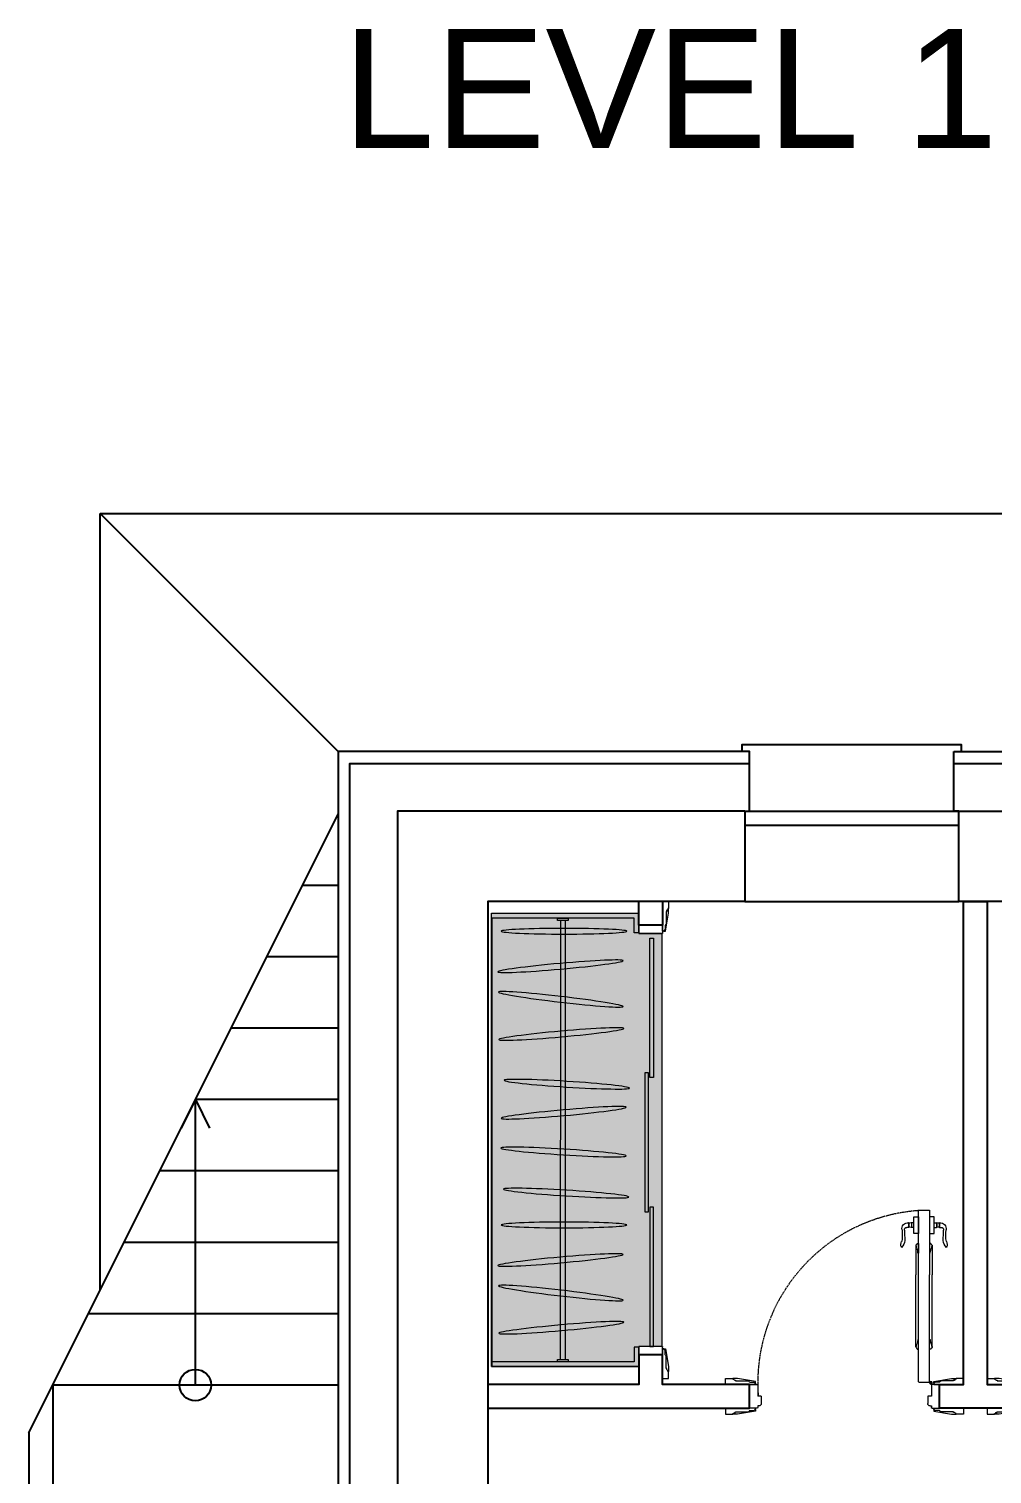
# Model space of a CAD drawing. Header units: millimetres. Extents: x 9725 to 44585, y 31077 to 49924.
# Drawn here: x 9725 to 13775, y 40436 to 46510 of the extents above; entities that cross this region are included whole.
import ezdxf

# ---------------------------------------------------------------- set-up
doc = ezdxf.new("R2010")
doc.units = ezdxf.units.MM
doc.linetypes.add('2nd floor STRUCTURE$0$Hidden2', pattern=[4.7625, 3.175, -1.5875])
for name, color, linetype, lineweight in [('dwgmodels.com_txt', 167, 'Continuous', 13), ('furniture', 34, 'Continuous', 15), ('Wall section', 5, 'Continuous', 13)]:
    doc.layers.add(name, color=color, linetype=linetype, lineweight=lineweight)
doc.styles.get("Standard").update_dxf_attribs({"font": 'arial.ttf'})

# ---------------------------------------------------------------- blocks, each defined once
blk = doc.blocks.new('door 800x100view top')
at = {"color": 0}
for p, q in [((-900, 75), (-870, 75)), ((-900, 50), (-900, 75)), ((-850, 75), (-870, 75)), ((-870, 75), (-870, 72)), ((-870, 72), (-866, 72)), ((-862, 68), (-858, 68)), ((-858, 68), (-858, 65)), ((-858, 65), (-803, 65)), ((-775, 62), (-850, 75)), ((-803, 65), (-803, 63)), ((-775, 55), (-775, 62)), ((-25, 62), (50, 75)), ((-25, 55), (-25, 62)), ((3, 65), (3, 63)), ((58, 65), (3, 65)), ((50, 75), (70, 75)), ((58, 68), (58, 65)), ((62, 68), (58, 68)), ((70, 72), (66, 72)), ((70, 75), (70, 72)), ((100, 75), (70, 75)), ((100, 50), (100, 75)), ((-775, 50), (-900, 50)), ((-815, 50), (-815, 50)), ((-800, 60), (-780, 60)), ((-800, 50), (-800, -50)), ((-780, 60), (-780, 58)), ((-777, 55), (-775, 55)), ((-775, 55), (-775, 50)), ((-768, 50), (-775, 50)), ((-765, 40), (-765, 47)), ((-760, 40), (-765, 40)), ((-750, -1), (-750, 30)), ((-50, -1), (-50, 30)), ((-40, 40), (-35, 40)), ((-35, 40), (-35, 47)), ((-32, 50), (-5, 50)), ((-25, 55), (-25, 50)), ((-23, 55), (-25, 55)), ((-25, 50), (100, 50)), ((-20, 60), (-20, 58)), ((0, 60), (-20, 60)), ((0, 50), (0, -50)), ((15, 50), (15, 50)), ((85, 50), (100, 50)), ((-900, -50), (-900, -75)), ((-775, -50), (-900, -50)), ((-800, -50), (-765, -50)), ((-800, -60), (-780, -60)), ((-780, -60), (-780, -58)), ((-777, -55), (-775, -55)), ((-775, -55), (-775, -50)), ((-775, -55), (-775, -62)), ((-765, -50), (-765, -1)), ((-43.3, -58.3), (-85.3, -58.3)), ((-35, -1), (-50, -1)), ((-43.5, -56.8), (-29.5, -56.8)), ((-43.3, -58.3), (-43.3, -510.3)), ((-36.5, -49.8), (-36.5, -63.8)), ((-35, -50), (-35, -1)), ((15, -50), (-35, -50)), ((-25, -55), (-25, -50)), ((-25, -50), (100, -50)), ((-25, -55), (-25, -62)), ((-23, -55), (-25, -55)), ((-20, -60), (-20, -58)), ((0, -60), (-20, -60)), ((15, -50), (15, -50)), ((100, -50), (100, -75)), ((-900, -75), (-870, -75)), ((-870, -72), (-866, -72)), ((-870, -75), (-870, -72)), ((-850, -75), (-870, -75)), ((-862, -68), (-858, -68)), ((-858, -65), (-803, -65)), ((-858, -68), (-858, -65)), ((-775, -62), (-850, -75)), ((-803, -65), (-803, -63)), ((-88.3, -61.3), (-88.3, -779.3)), ((-25, -62), (50, -75)), ((3, -65), (3, -63)), ((58, -65), (3, -65)), ((50, -75), (70, -75)), ((58, -68), (58, -65)), ((62, -68), (58, -68)), ((70, -72), (66, -72)), ((70, -75), (70, -72)), ((100, -75), (70, -75)), ((-100.3, -207.8), (-100.3, -510.3)), ((-97.3, -201.3), (-94.3, -201.3)), ((-97.3, -204.3), (-97.3, -201.3)), ((-94.3, -198.3), (-88.3, -198.3)), ((-94.3, -201.3), (-94.3, -198.3)), ((-91.3, -233.3), (-93.3, -233.3)), ((-91.3, -238.3), (-91.3, -233.3)), ((-88.3, -238.3), (-91.3, -238.3)), ((-88.3, -198.3), (-88.3, -238.3)), ((-43.3, -198.3), (-43.3, -238.3)), ((-37.3, -198.3), (-43.3, -198.3)), ((-43.3, -238.3), (-40.3, -238.3)), ((-40.3, -238.3), (-40.3, -233.3)), ((-40.3, -233.3), (-38.3, -233.3)), ((-37.3, -201.3), (-37.3, -198.3)), ((-34.3, -201.3), (-37.3, -201.3)), ((-34.3, -204.3), (-34.3, -201.3)), ((-31.3, -207.8), (-31.3, -510.3)), ((-100.3, -632.8), (-100.3, -510.3)), ((-43.3, -782.3), (-43.3, -510.3)), ((-31.3, -632.8), (-31.3, -510.3)), ((-91.3, -607.3), (-93.3, -607.3)), ((-91.3, -602.3), (-91.3, -607.3)), ((-88.3, -602.3), (-91.3, -602.3)), ((-88.3, -642.3), (-88.3, -602.3)), ((-43.3, -602.3), (-40.3, -602.3)), ((-43.3, -642.3), (-43.3, -602.3)), ((-40.3, -602.3), (-40.3, -607.3)), ((-40.3, -607.3), (-38.3, -607.3)), ((-160.9, -626.7), (-160, -625.7)), ((-97.3, -636.3), (-97.3, -639.3)), ((-97.3, -639.3), (-94.3, -639.3)), ((-94.3, -639.3), (-94.3, -642.3)), ((-94.3, -642.3), (-88.3, -642.3)), ((-37.3, -642.3), (-43.3, -642.3)), ((-37.3, -639.3), (-37.3, -642.3)), ((-34.3, -639.3), (-37.3, -639.3)), ((-34.3, -636.3), (-34.3, -639.3)), ((29.4, -626.7), (28.5, -625.7)), ((-131.3, -709.8), (-138.3, -709.8)), ((-131.3, -729.8), (-131.3, -709.8)), ((-129.3, -710.8), (-131.3, -710.8)), ((-129.3, -728.8), (-131.3, -728.8)), ((-129.3, -728.8), (-129.3, -710.8)), ((-118.3, -710.8), (-120.3, -710.8)), ((-118.3, -728.8), (-120.3, -728.8)), ((-118.3, -729.8), (-118.3, -709.8)), ((-108.3, -709.8), (-118.3, -709.8)), ((-108.3, -684.8), (-108.3, -754.8)), ((-88.3, -684.8), (-108.3, -684.8)), ((-88.3, -754.8), (-88.3, -684.8)), ((-43.3, -684.8), (-23.3, -684.8)), ((-43.3, -754.8), (-43.3, -684.8)), ((-23.3, -684.8), (-23.3, -754.8)), ((-23.3, -709.8), (-13.3, -709.8)), ((-13.3, -729.8), (-13.3, -709.8)), ((-13.3, -710.8), (-11.3, -710.8)), ((-13.3, -728.8), (-11.3, -728.8)), ((-11.3, -728.8), (-11.3, -710.8)), ((-2.3, -710.8), (-0.3, -710.8)), ((-2.3, -728.8), (-2.3, -710.8)), ((-2.3, -728.8), (-0.3, -728.8)), ((-0.3, -709.8), (8.1, -709.8)), ((-0.3, -729.8), (-0.3, -709.8)), ((-108.3, -729.8), (-118.3, -729.8)), ((-108.3, -754.8), (-88.3, -754.8)), ((-85.3, -782.3), (-43.3, -782.3)), ((-23.3, -754.8), (-43.3, -754.8)), ((-43.3, -782.3), (-43.3, -782.3)), ((-23.3, -729.8), (-13.3, -729.8))]:
    blk.add_line(p, q, dxfattribs=at)
blk.add_lwpolyline([(-750, -1), (-765, -1)], dxfattribs=at)
at = {"color": 0, "linetype": '2nd floor STRUCTURE$0$Hidden2'}
blk.add_arc((-36.5, -56.8), 727.1, 175.62248, 266.15441, dxfattribs=at)
at = {"color": 0}
for centre, major_axis, start_param, end_param in [((-862, 72), (2.83, -2.83), 3.926991, 5.497787), ((-803, 60), (2.12, 2.12), -0.785398, 0.785398), ((3, 60), (2.12, -2.12), 2.356194, 3.926991), ((62, 72), (2.83, -2.83), 5.497787, 7.068583), ((-780, 55), (2.12, 2.12), -0.785398, 0.785398), ((-768, 47), (2.12, -2.12), 0.785398, 2.356194), ((-760, 30), (7.07, -7.07), 0.785398, 2.356194), ((-40, 30), (7.07, 7.07), 0.785398, 2.356194), ((-32, 47), (2.12, 2.12), 0.785398, 2.356194), ((-20, 55), (2.12, -2.12), 2.356194, 3.926991), ((-85.3, -61.3), (-2.12, 2.12), -0.785398, 0.785398), ((-36.5, -56.8), (3.54, 3.54), 3.926991, 10.210176), ((-96.7, -207.8), (-2.5, 2.5), -0.631854, 2.202651), ((-74.6, -211.9), (-16.1, 16.1), 0.758588, 1.180366), ((-125.2, -232.4), (-22.6, 22.6), 3.90123, 4.306201), ((-6.3, -232.4), (22.6, 22.6), 1.976985, 2.381955), ((-57, -211.9), (16.1, 16.1), 5.102819, 5.524597), ((-34.8, -207.8), (2.5, 2.5), 4.080535, 6.91504), ((-125.2, -608.1), (22.6, 22.6), 5.118577, 5.523548), ((-6.3, -608.1), (22.6, 22.6), 2.330434, 2.735404), ((-138.2, -637.3), (17.8, 17.8), 1.92034, 2.891498), ((-189.4, -656.6), (-30.2, 30.2), 3.958945, 4.737498), ((-342.1, -680.5), (-130.7, 130.7), 3.822421, 4.092107), ((-694.9, -658.2), (-387.5, 387.5), 3.853929, 3.932348), ((-96.7, -632.8), (-2.5, 2.5), -0.631854, 2.202651), ((-74.6, -628.7), (-16.1, 16.1), 0.39043, 0.812209), ((-57, -628.7), (-16.1, 16.1), 3.90018, 4.321959), ((-34.8, -632.8), (-2.5, 2.5), 2.509738, 5.344243), ((563.3, -658.2), (387.5, 387.5), 2.350837, 2.429256), ((57.9, -656.6), (30.2, 30.2), 1.545687, 2.32424), ((210.6, -680.5), (-130.7, 130.7), 0.620282, 0.889968), ((6.6, -637.3), (17.8, 17.8), 4.962483, 5.933642), ((-133.7, -704.8), (-17.7, 17.7), 0.583381, 2.454719), ((-138.9, -700.2), (6.75, 6.75), 2.141071, 3.997208), ((-124.8, -703.6), (5.99, 5.99), 3.366569, 4.487412), ((-124.8, -735.9), (5.99, 5.99), 0.224977, 1.34582), ((-6.8, -703.6), (5.99, 5.99), 3.366569, 4.487412), ((-6.8, -735.9), (5.99, 5.99), 0.224977, 1.34582), ((2.2, -704.8), (17.7, 17.7), 3.828466, 5.699804), ((7.4, -700.2), (-6.75, 6.75), 2.285978, 4.142115), ((-85.3, -779.3), (-2.12, 2.12), 0.785398, 2.356194)]:
    blk.add_ellipse(centre, major_axis=major_axis, ratio=1, start_param=start_param, end_param=end_param, dxfattribs=at)
at = {"color": 0, "extrusion": (0, 0, -1)}
for centre, major_axis, start_param, end_param in [((-803, -60), (2.12, -2.12), -0.785398, 0.785398), ((-780, -55), (2.12, -2.12), -0.785398, 0.785398), ((-20, -55), (2.12, 2.12), 2.356194, 3.926991), ((3, -60), (2.12, 2.12), 2.356194, 3.926991), ((-862, -72), (2.83, 2.83), 3.926991, 5.497787), ((62, -72), (2.83, 2.83), 5.497787, 7.068583)]:
    blk.add_ellipse(centre, major_axis=major_axis, ratio=1, start_param=start_param, end_param=end_param, dxfattribs=at)
blk = doc.blocks.new('architrave 1 side top view')
at = {"color": 0}
for p, q in [((-12, 25), (-25, -50)), ((-5, 25), (-12, 25)), ((-10, 20), (-8, 20)), ((-10, 0), (-10, 20)), ((-5, 25), (0, 25)), ((-5, 23), (-5, 25)), ((0, -15), (0, 32)), ((0, 25), (0, -100)), ((100, 0), (0, 0)), ((3, 35), (97, 35)), ((100, 32), (100, 0)), ((-25, -50), (-25, -70)), ((-18, -58), (-15, -58)), ((-18, -62), (-18, -58)), ((-15, -3), (-13, -3)), ((-15, -58), (-15, -3)), ((0, -15), (0, -15)), ((-25, -70), (-22, -70)), ((-25, -100), (-25, -70)), ((0, -100), (-25, -100)), ((-22, -70), (-22, -66))]:
    blk.add_line(p, q, dxfattribs=at)
at = {"color": 0, "extrusion": (0, 0, -1)}
for centre, major_axis, start_param, end_param in [((-5, 20), (2.12, -2.12), 2.356194, 3.926991), ((3, 32), (-2.12, -2.12), 0.785398, 2.356194), ((-10, -3), (2.12, -2.12), 2.356194, 3.926991), ((-22, -62), (2.83, -2.83), 5.497787, 7.068583)]:
    blk.add_ellipse(centre, major_axis=major_axis, ratio=1, start_param=start_param, end_param=end_param, dxfattribs=at)
at = {"color": 0}
blk.add_ellipse((97, 32), major_axis=(2.12, -2.12), ratio=1, start_param=0.785398, end_param=2.356194, dxfattribs=at)
blk = doc.blocks.new('Wardrobe 01_dwgmodels.com_top')
at = {"ltscale": 50}
h = blk.add_hatch(color=254, dxfattribs=at)
h.dxf.hatch_style = 1
edge = h.paths.add_edge_path()
edge.add_line((620, 1905), (620, 1820))
edge.add_line((620, 1820), (720, 1820))
edge.add_line((720, 1820), (720, 1823))
edge.add_arc((717, 1823), 3, -90, 0, ccw=False)
edge.add_line((717, 1820), (717, 85))
edge.add_arc((717, 82), 3, 0, 90, ccw=False)
edge.add_line((720, 82), (720, 85))
edge.add_line((720, 85), (620, 85))
edge.add_line((620, 85), (620, 0))
edge.add_line((620, 0), (0, 0))
edge.add_line((0, 0), (0, 1905))
edge.add_line((0, 1905), (620, 1905))
at = {"color": 0}
for points in [[(0, 1905), (620, 1905), (620, 1823), (600, 1823), (600, 1885), (0, 1885)], [(322.5, 1885), (322.5, 1875), (277.5, 1875), (277.5, 1885), (322.5, 1885)], [(682, 1800), (682, 1215), (666, 1215), (666, 1800), (682, 1800)], [(717, 1820), (717, 85)], [(661, 650), (661, 1235), (645, 1235), (645, 650), (661, 650)], [(682, 85), (682, 670), (666, 670), (666, 85), (682, 85)], [(0, 0), (620, 0), (620, 82), (600, 82), (600, 20), (0, 20)], [(322.5, 30), (322.5, 20), (277.5, 20), (277.5, 30), (322.5, 30)]]:
    blk.add_lwpolyline(points, dxfattribs=at)
at = {"elevation": 0.1}
blk.add_lwpolyline([(0, 0), (0, 1905)], dxfattribs=at)
at = {"color": 0, "ltscale": 50}
blk.add_lwpolyline([(620, 1905), (620, 1820), (720, 1820), (720, 1823, -0.414214), (717, 1820), (717, 85, -0.414214), (720, 82), (720, 85), (620, 85), (620, 0), (0, 0), (0, 1905), (620, 1905)], format="xyb", dxfattribs=at)
at = {"color": 0, "elevation": 0.1}
for points in [[(3, 0), (3, 1885)], [(290, 1875), (289.5, 30)], [(310, 1875), (309.5, 30)]]:
    blk.add_lwpolyline(points, dxfattribs=at)
at = {"color": 0, "extrusion": (0, 0, -1)}
for centre, major_axis in [((305.3, 1829.8, 0.3), (264.1, 0)), ((290.3, 1682.6, 0.3), (263.1, 23.5)), ((291.9, 1543.6, 0.3), (262.3, -30.5)), ((293.9, 1397.9, 0.3), (263.1, 23.5)), ((316.8, 1186.9, 0.3), (263.6, -16.5)), ((304.1, 1066.9, 0.3), (263.1, 23.5)), ((303.6, 902, 0.3), (263.6, -16.5)), ((314.8, 729.3, 0.3), (263.6, -16.5)), ((305.3, 595.3, 0.3), (264.1, 0)), ((290.3, 448.1, 0.3), (263.1, 23.5)), ((291.9, 309.1, 0.3), (262.3, -30.5)), ((293.9, 163.4, 0.3), (263.1, 23.5))]:
    blk.add_ellipse(centre, major_axis=major_axis, ratio=0.045381, dxfattribs=at)

msp = doc.modelspace()

# ---------------------------------------------------------------- linework, layer by layer
at = {"layer": 'furniture'}
for points in [[(12289.6, 42742.7), (12389.6, 42742.7)], [(12289.6, 40937.7), (12389.6, 40937.7)]]:
    msp.add_lwpolyline(points, dxfattribs=at)
at = {"layer": 'Wall section', "color": 18, "lineweight": -2, "true_color": 0x000000}
for points in [[(10024.6, 41209.9), (10024.6, 44472.7)], [(10024.6, 44472.7), (20264.6, 44472.7)], [(11024.6, 43472.7), (10024.6, 44472.7)], [(12724.6, 43472.7), (12724.6, 43502.7), (13644.6, 43502.7), (13644.6, 43472.7)], [(9724.6, 40609.9), (11024.6, 43209.9)], [(12734.6, 43222.7), (13634.6, 43222.7)], [(12734.6, 43162.7), (13634.6, 43162.7)], [(12734.6, 42842.7), (13634.6, 42842.7)], [(10424.6, 42009.9), (10364.6, 41890)], [(11024.6, 42009.9), (10424.6, 42009.9)], [(10424.6, 40809.9), (10424.6, 42009.9)], [(10424.6, 42009.9), (10484.6, 41890)], [(11024.6, 41709.9), (10274.6, 41709.9)], [(11024.6, 41409.9), (10124.6, 41409.9)], [(11024.6, 41109.9), (9974.6, 41109.9)], [(9824.6, 40809.9), (9824.6, 35212.7), (12474.6, 35212.7)], [(11024.6, 40809.9), (9824.6, 40809.9)], [(9724.6, 40609.9), (9724.6, 35112.7), (12309.5, 35112.7)]]:
    msp.add_lwpolyline(points, dxfattribs=at)
at = {"layer": 'Wall section', "lineweight": -2}
for points in [[(12734.6, 43222.7), (12754.6, 43222.7), (12754.6, 43472.7), (11024.6, 43472.7), (11024.6, 36412.7), (12674.6, 36412.7)], [(13614.6, 43472.7), (14134.6, 43472.7)], [(13634.6, 43222.7), (13614.6, 43222.7), (13614.6, 43472.7)], [(12674.6, 36462.7), (11074.6, 36462.7), (11074.6, 43422.7), (12754.6, 43422.7)], [(13614.6, 43422.7), (14134.6, 43422.7)], [(12734.6, 43222.7), (11274.6, 43222.7), (11274.6, 36662.7), (12674.6, 36662.7)], [(12734.6, 43222.7), (12734.6, 42842.7), (11654.6, 42842.7), (11654.6, 37042.7), (12654.6, 37042.7)], [(13634.6, 43222.7), (14134.6, 43222.7)], [(14114.6, 42842.7), (13634.6, 42842.7), (13634.6, 43222.7)], [(11024.6, 42909.9), (10874.6, 42909.9)], [(12389.6, 42842.7), (12389.6, 42742.7), (12289.6, 42742.7), (12289.6, 42842.7)], [(15654.6, 40712.7), (13554.6, 40712.7), (13554.6, 40712.7), (13554.6, 40812.7), (13654.6, 40812.7), (13654.6, 42842.7), (13754.6, 42842.7), (13754.6, 40812.7), (15414.6, 40812.7), (15414.6, 41612.7), (15564.6, 41612.7)], [(11024.6, 42609.9), (10724.6, 42609.9)], [(11024.6, 42309.9), (10574.6, 42309.9)], [(11654.6, 40712.7), (12754.6, 40712.7), (12754.6, 40812.7), (12389.6, 40812.7), (12389.6, 40937.7), (12289.6, 40937.7), (12289.6, 40812.7), (11654.6, 40812.7)]]:
    msp.add_lwpolyline(points, dxfattribs=at)
at = {"layer": 'Wall section', "color": 18, "lineweight": -2, "true_color": 0x000000}
msp.add_circle((10424.6, 40809.9), 66.1, dxfattribs=at)

# ---------------------------------------------------------------- block references
at = {"layer": 'furniture', "rotation": 180}
for name, p in [('architrave 1 side top view', (12389.6, 42742.7)), ('door 800x100view top', (13854.6, 40762.7))]:
    msp.add_blockref(name, p, dxfattribs=at)
at = {"layer": 'furniture'}
msp.add_blockref('Wardrobe 01_dwgmodels.com_top', (11669.6, 40887.7), dxfattribs=at)
at = {"layer": 'furniture', "xscale": -1, "rotation": 180}
msp.add_blockref('door 800x100view top', (13554.6, 40762.7), dxfattribs=at)
at = {"layer": 'furniture', "xscale": -1}
msp.add_blockref('architrave 1 side top view', (12389.6, 40937.7), dxfattribs=at)

# ---------------------------------------------------------------- texts
at = {"layer": 'dwgmodels.com_txt', "lineweight": -2, "insert": (13799.1, 46509.7), "char_height": 500, "width": 18168.403, "attachment_point": 3}
msp.add_mtext('LEVEL 1', dxfattribs=at)

doc.saveas('drawing.dxf')
